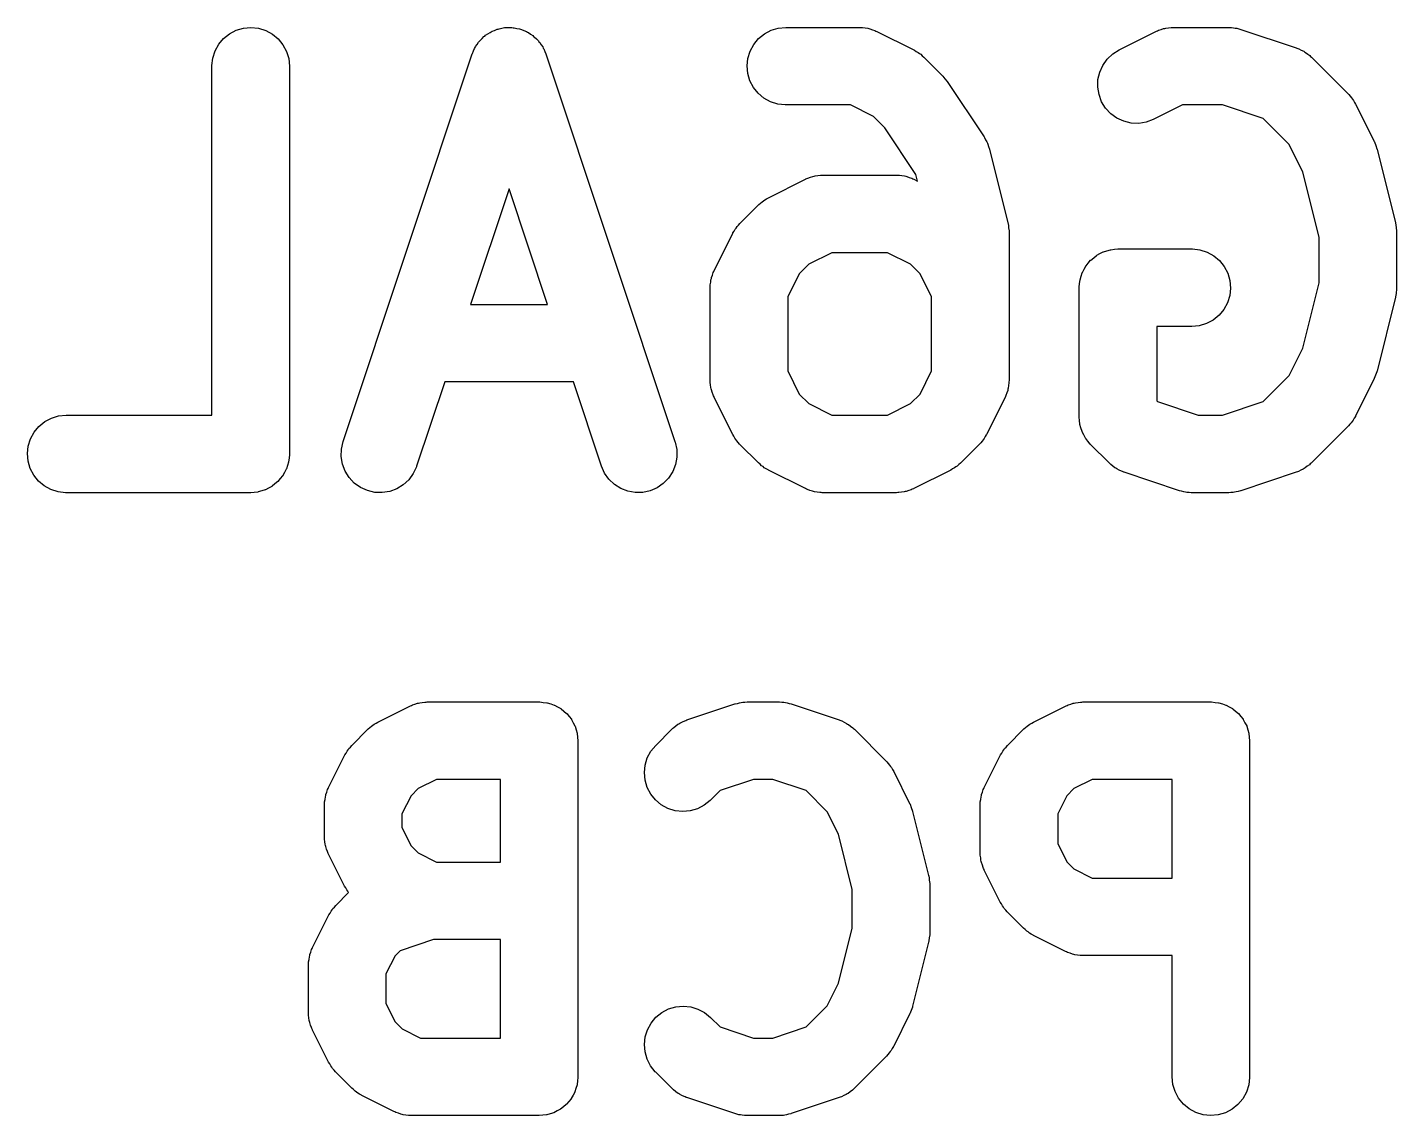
# Model space of a CAD drawing. Extents: x 60.5 to 144.3, y -114.9 to -60.3.
# Drawn here: x 94.49 to 99.79, y -75.94 to -71.73 of the extents above; entities that cross this region are included whole.
import ezdxf

# ---------------------------------------------------------------- set-up
doc = ezdxf.new("R2010")
doc.units = 0
doc.header["$MEASUREMENT"] = 0
doc.layers.add('BLACK', color=7, linetype='CONTINUOUS')

msp = doc.modelspace()

# ---------------------------------------------------------------- linework, layer by layer
at = {"layer": 'BLACK', "linetype": 'CONTINUOUS'}
for p, q in [((95.245, -71.7714), (95.2679, -71.7531)), ((95.2679, -71.7531), (95.2938, -71.7395)), ((95.2938, -71.7395), (95.3219, -71.7312)), ((95.3219, -71.7312), (95.351, -71.7286)), ((95.351, -71.7286), (95.3802, -71.7316)), ((95.3802, -71.7316), (95.4081, -71.7403)), ((95.4081, -71.7403), (95.4339, -71.7542)), ((95.4339, -71.7542), (95.4564, -71.7729)), ((96.2527, -71.7644), (96.2562, -71.7619)), ((96.2562, -71.7619), (96.2594, -71.759)), ((96.2594, -71.759), (96.2682, -71.7536)), ((96.2682, -71.7536), (96.2767, -71.7477)), ((96.2767, -71.7477), (96.2807, -71.746)), ((96.2807, -71.746), (96.2843, -71.7437)), ((96.2843, -71.7437), (96.2941, -71.7401)), ((96.2941, -71.7401), (96.3036, -71.7359)), ((96.3036, -71.7359), (96.3077, -71.735)), ((96.3077, -71.735), (96.3118, -71.7335)), ((96.3118, -71.7335), (96.322, -71.7319)), ((96.322, -71.7319), (96.3321, -71.7296)), ((96.3321, -71.7296), (96.3364, -71.7295)), ((96.3364, -71.7295), (96.3407, -71.7289)), ((96.3407, -71.7289), (96.3511, -71.7292)), ((96.3511, -71.7292), (96.3614, -71.729)), ((96.3614, -71.729), (96.3656, -71.7297)), ((96.3656, -71.7297), (96.3699, -71.7299)), ((96.3699, -71.7299), (96.38, -71.7323)), ((96.38, -71.7323), (96.3902, -71.7341)), ((96.3902, -71.7341), (96.3943, -71.7356)), ((96.3943, -71.7356), (96.3984, -71.7366)), ((96.3984, -71.7366), (96.4079, -71.7409)), ((96.4079, -71.7409), (96.4175, -71.7446)), ((96.4175, -71.7446), (96.4212, -71.7469)), ((96.4212, -71.7469), (96.4251, -71.7487)), ((96.4251, -71.7487), (96.4335, -71.7548)), ((96.4335, -71.7548), (96.4423, -71.7603)), ((96.4423, -71.7603), (96.4454, -71.7633)), ((97.3157, -71.7721), (97.3384, -71.7536)), ((97.3384, -71.7536), (97.3643, -71.7399)), ((97.3643, -71.7399), (97.3923, -71.7314)), ((97.3923, -71.7314), (97.4214, -71.7286)), ((97.4214, -71.7286), (97.7071, -71.7286)), ((97.7071, -71.7286), (97.7092, -71.7286)), ((97.7092, -71.7286), (97.7136, -71.7291)), ((97.7136, -71.7291), (97.718, -71.729)), ((97.718, -71.729), (97.7281, -71.7307)), ((97.7281, -71.7307), (97.7383, -71.7318)), ((97.7383, -71.7318), (97.7425, -71.7332)), ((97.7425, -71.7332), (97.7469, -71.7339)), ((97.7469, -71.7339), (97.7565, -71.7376)), ((97.7565, -71.7376), (97.7662, -71.7407)), ((97.7662, -71.7407), (97.7701, -71.7428)), ((97.7701, -71.7428), (97.7742, -71.7444)), ((97.7742, -71.7444), (97.9171, -71.8158)), ((98.7115, -71.8158), (98.8543, -71.7444)), ((98.8543, -71.7444), (98.8562, -71.7435)), ((98.8562, -71.7435), (98.8604, -71.742)), ((98.8604, -71.742), (98.8643, -71.7399)), ((98.8643, -71.7399), (98.8741, -71.7369)), ((98.8741, -71.7369), (98.8837, -71.7334)), ((98.8837, -71.7334), (98.8881, -71.7327)), ((98.8881, -71.7327), (98.8923, -71.7314)), ((98.8923, -71.7314), (98.9025, -71.7304)), ((98.9025, -71.7304), (98.9126, -71.7288)), ((98.9126, -71.7288), (98.917, -71.729)), ((98.917, -71.729), (98.9214, -71.7286)), ((98.9214, -71.7286), (99.1357, -71.7286)), ((99.1357, -71.7286), (99.1378, -71.7286)), ((99.1378, -71.7286), (99.1462, -71.7295)), ((99.1462, -71.7295), (99.1546, -71.7298)), ((99.1546, -71.7298), (99.1607, -71.7312)), ((99.1607, -71.7312), (99.1669, -71.7318)), ((99.1669, -71.7318), (99.1749, -71.7344)), ((99.1749, -71.7344), (99.1831, -71.7363)), ((99.1831, -71.7363), (99.3974, -71.8077)), ((95.2121, -71.8195), (95.2262, -71.7938)), ((95.2262, -71.7938), (95.245, -71.7714)), ((95.4564, -71.7729), (95.4749, -71.7956)), ((95.4749, -71.7956), (95.4887, -71.8214)), ((96.2127, -71.8198), (96.2165, -71.8101)), ((96.2165, -71.8101), (96.2189, -71.8065)), ((96.2189, -71.8065), (96.2207, -71.8026)), ((96.2207, -71.8026), (96.2268, -71.7942)), ((96.2268, -71.7942), (96.2324, -71.7855)), ((96.2324, -71.7855), (96.2354, -71.7824)), ((96.2354, -71.7824), (96.2379, -71.7789)), ((96.2379, -71.7789), (96.2455, -71.7719)), ((96.2455, -71.7719), (96.2527, -71.7644)), ((96.4454, -71.7633), (96.4489, -71.7658)), ((96.4489, -71.7658), (96.456, -71.7733)), ((96.456, -71.7733), (96.4635, -71.7805)), ((96.4635, -71.7805), (96.466, -71.784)), ((96.466, -71.784), (96.4689, -71.7871)), ((96.4689, -71.7871), (96.4744, -71.7959)), ((96.4744, -71.7959), (96.4804, -71.8044)), ((96.4804, -71.8044), (96.4821, -71.8083)), ((96.4821, -71.8083), (96.4844, -71.812)), ((96.4844, -71.812), (96.4881, -71.8217)), ((97.2831, -71.8204), (97.2971, -71.7947)), ((97.2971, -71.7947), (97.3157, -71.7721)), ((99.3974, -71.8077), (99.3994, -71.8084)), ((99.3994, -71.8084), (99.4034, -71.8102)), ((99.4034, -71.8102), (99.4076, -71.8115)), ((99.4076, -71.8115), (99.4167, -71.8164)), ((95.2, -71.8765), (95.2033, -71.8474)), ((95.2033, -71.8474), (95.2121, -71.8195)), ((95.4887, -71.8214), (95.4971, -71.8494)), ((95.4971, -71.8494), (95.5, -71.8786)), ((95.7077, -73.3311), (96.2077, -71.8311)), ((96.2077, -71.8311), (96.2084, -71.8292)), ((96.2084, -71.8292), (96.2127, -71.8198)), ((96.4881, -71.8217), (96.4923, -71.8311)), ((96.4923, -71.8311), (96.9923, -73.3311)), ((97.2714, -71.8775), (97.2745, -71.8484)), ((97.2745, -71.8484), (97.2831, -71.8204)), ((97.9171, -71.8158), (97.9189, -71.8168)), ((97.9189, -71.8168), (97.926, -71.8214)), ((97.926, -71.8214), (97.9334, -71.8254)), ((97.9334, -71.8254), (97.9383, -71.8293)), ((97.9383, -71.8293), (97.9435, -71.8327)), ((97.9435, -71.8327), (97.9496, -71.8386)), ((97.9496, -71.8386), (97.9561, -71.8439)), ((97.9561, -71.8439), (98.0275, -71.9154)), ((98.6485, -71.8754), (98.6654, -71.8515)), ((98.6654, -71.8515), (98.6867, -71.8314)), ((98.6867, -71.8314), (98.7115, -71.8158)), ((99.4167, -71.8164), (99.426, -71.8207)), ((99.426, -71.8207), (99.4296, -71.8233)), ((99.4296, -71.8233), (99.4334, -71.8254)), ((99.4334, -71.8254), (99.4414, -71.8319)), ((99.4414, -71.8319), (99.4497, -71.8379)), ((99.4497, -71.8379), (99.4527, -71.8411)), ((99.4527, -71.8411), (99.4561, -71.8439)), ((99.4561, -71.8439), (99.5989, -71.9868)), ((95.2, -71.8786), (95.2, -71.8765)), ((95.2, -73.2286), (95.2, -71.8786)), ((95.5, -71.8786), (95.5, -73.3786)), ((97.2741, -71.9067), (97.2714, -71.8775)), ((97.2823, -71.9348), (97.2741, -71.9067)), ((98.0275, -71.9154), (98.0277, -71.9156)), ((98.0277, -71.9156), (98.0277, -71.9156)), ((98.0277, -71.9156), (98.0277, -71.9156)), ((98.0277, -71.9156), (98.029, -71.9169)), ((98.029, -71.9169), (98.0375, -71.9276)), ((98.6298, -71.9306), (98.6364, -71.9021)), ((98.6364, -71.9021), (98.6485, -71.8754)), ((97.2959, -71.9607), (97.2823, -71.9348)), ((97.3143, -71.9835), (97.2959, -71.9607)), ((98.0375, -71.9276), (98.0462, -71.9382)), ((98.0462, -71.9382), (98.1891, -72.1525)), ((98.6289, -71.9599), (98.6298, -71.9306)), ((98.6337, -71.9887), (98.6289, -71.9599)), ((97.3367, -72.0023), (97.3143, -71.9835)), ((97.3623, -72.0164), (97.3367, -72.0023)), ((97.3902, -72.0253), (97.3623, -72.0164)), ((97.4193, -72.0286), (97.3902, -72.0253)), ((98.6439, -72.0161), (98.6337, -71.9887)), ((98.6594, -72.041), (98.6439, -72.0161)), ((99.5989, -71.9868), (99.6004, -71.9883)), ((99.6004, -71.9883), (99.6057, -71.9949)), ((99.6057, -71.9949), (99.6114, -72.001)), ((99.6114, -72.001), (99.6148, -72.0063)), ((99.6148, -72.0063), (99.6187, -72.0112)), ((99.6187, -72.0112), (99.6225, -72.0186)), ((99.6225, -72.0186), (99.627, -72.0258)), ((99.627, -72.0258), (99.6984, -72.1686)), ((97.4214, -72.0286), (97.4193, -72.0286)), ((97.6717, -72.0286), (97.4214, -72.0286)), ((97.7611, -72.0733), (97.6717, -72.0286)), ((97.8049, -72.117), (97.7611, -72.0733)), ((98.6793, -72.0625), (98.6594, -72.041)), ((98.703, -72.0796), (98.6793, -72.0625)), ((98.7296, -72.0918), (98.703, -72.0796)), ((98.9568, -72.0286), (98.8457, -72.0842)), ((99.1114, -72.0286), (98.9568, -72.0286)), ((99.269, -72.0811), (99.1114, -72.0286)), ((97.9251, -72.2973), (97.8049, -72.117)), ((98.7581, -72.0986), (98.7296, -72.0918)), ((98.7874, -72.0997), (98.7581, -72.0986)), ((98.8163, -72.0952), (98.7874, -72.0997)), ((98.8438, -72.0851), (98.8163, -72.0952)), ((98.8457, -72.0842), (98.8438, -72.0851)), ((99.3696, -72.1817), (99.269, -72.0811)), ((98.1891, -72.1525), (98.1902, -72.1543)), ((98.1902, -72.1543), (98.1948, -72.1632)), ((98.1948, -72.1632), (98.2, -72.1718)), ((98.2, -72.1718), (98.2015, -72.1761)), ((98.2015, -72.1761), (98.2037, -72.1803)), ((98.2037, -72.1803), (98.2064, -72.1899)), ((99.4228, -72.2881), (99.3696, -72.1817)), ((99.6984, -72.1686), (99.6994, -72.1705)), ((99.6994, -72.1705), (99.6996, -72.1712)), ((99.6996, -72.1712), (99.7, -72.1718)), ((99.7, -72.1718), (99.7047, -72.1849)), ((99.7047, -72.1849), (99.7095, -72.198)), ((98.2064, -72.1899), (98.2098, -72.1993)), ((98.2098, -72.1993), (98.2812, -72.485)), ((99.7095, -72.198), (99.7096, -72.1987)), ((99.7096, -72.1987), (99.7098, -72.1993)), ((99.7098, -72.1993), (99.7812, -72.485)), ((99.4857, -72.5399), (99.4228, -72.2881)), ((97.3543, -72.3873), (97.4972, -72.3158)), ((97.4972, -72.3158), (97.4991, -72.3149)), ((97.4991, -72.3149), (97.5032, -72.3134)), ((97.5032, -72.3134), (97.5071, -72.3113)), ((97.5071, -72.3113), (97.5169, -72.3084)), ((97.5169, -72.3084), (97.5266, -72.3048)), ((97.5266, -72.3048), (97.5309, -72.3041)), ((97.5309, -72.3041), (97.5352, -72.3029)), ((97.5352, -72.3029), (97.5454, -72.3019)), ((97.5454, -72.3019), (97.5555, -72.3003)), ((97.5555, -72.3003), (97.5599, -72.3004)), ((97.5599, -72.3004), (97.5643, -72.3)), ((97.5643, -72.3), (97.85, -72.3)), ((97.85, -72.3), (97.8521, -72.3)), ((97.8521, -72.3), (97.8565, -72.3005)), ((97.8565, -72.3005), (97.8609, -72.3004)), ((97.8609, -72.3004), (97.871, -72.3021)), ((97.871, -72.3021), (97.8812, -72.3033)), ((97.8812, -72.3033), (97.8854, -72.3046)), ((97.8854, -72.3046), (97.8897, -72.3054)), ((97.8897, -72.3054), (97.8993, -72.309)), ((97.8993, -72.309), (97.9091, -72.3121)), ((97.9091, -72.3121), (97.913, -72.3143)), ((97.913, -72.3143), (97.9171, -72.3158)), ((97.9171, -72.3158), (97.9315, -72.323)), ((97.9315, -72.323), (97.9251, -72.2973)), ((96.35, -72.3529), (96.201, -72.8)), ((96.499, -72.8), (96.35, -72.3529)), ((97.3348, -72.3995), (97.3397, -72.3956)), ((97.3397, -72.3956), (97.3472, -72.3917)), ((97.3472, -72.3917), (97.3543, -72.3873)), ((97.2439, -72.4868), (97.3154, -72.4154)), ((97.3154, -72.4154), (97.3169, -72.4139)), ((97.3169, -72.4139), (97.3234, -72.4086)), ((97.3234, -72.4086), (97.3296, -72.4028)), ((97.3296, -72.4028), (97.3348, -72.3995)), ((97.2293, -72.5046), (97.2327, -72.4993)), ((97.2327, -72.4993), (97.2386, -72.4933)), ((97.2386, -72.4933), (97.2439, -72.4868)), ((98.2812, -72.485), (98.2817, -72.4871)), ((98.2817, -72.4871), (98.2821, -72.4897)), ((98.2821, -72.4897), (98.2829, -72.4923)), ((98.2829, -72.4923), (98.284, -72.5042)), ((99.7812, -72.485), (99.7817, -72.4871)), ((99.7817, -72.4871), (99.7821, -72.4897)), ((99.7821, -72.4897), (99.7829, -72.4923)), ((99.7829, -72.4923), (99.784, -72.5042)), ((97.1444, -72.6686), (97.2158, -72.5258)), ((97.2158, -72.5258), (97.2168, -72.5239)), ((97.2168, -72.5239), (97.2214, -72.5168)), ((97.2214, -72.5168), (97.2254, -72.5094)), ((97.2254, -72.5094), (97.2293, -72.5046)), ((98.284, -72.5042), (98.2856, -72.5161)), ((98.2856, -72.5161), (98.2855, -72.5188)), ((98.2855, -72.5188), (98.2857, -72.5214)), ((98.2857, -72.5214), (98.2857, -73.0929)), ((99.4857, -72.7172), (99.4857, -72.5399)), ((99.784, -72.5042), (99.7856, -72.5161)), ((99.7856, -72.5161), (99.7855, -72.5188)), ((99.7855, -72.5188), (99.7857, -72.5214)), ((99.7857, -72.5214), (99.7857, -72.7357)), ((97.5997, -72.6), (97.5103, -72.6447)), ((97.8146, -72.6), (97.5997, -72.6)), ((97.904, -72.6447), (97.8146, -72.6)), ((98.625, -72.6102), (98.6375, -72.6037)), ((98.6375, -72.6037), (98.65, -72.597)), ((98.65, -72.597), (98.6505, -72.5969)), ((98.6505, -72.5969), (98.651, -72.5966)), ((98.651, -72.5966), (98.6645, -72.5926)), ((98.6645, -72.5926), (98.678, -72.5886)), ((98.678, -72.5886), (98.6785, -72.5885)), ((98.6785, -72.5885), (98.679, -72.5884)), ((98.679, -72.5884), (98.6931, -72.5871)), ((98.6931, -72.5871), (98.7071, -72.5857)), ((98.7071, -72.5857), (98.9929, -72.5857)), ((98.9929, -72.5857), (98.995, -72.5857)), ((98.995, -72.5857), (99.024, -72.589)), ((99.024, -72.589), (99.0519, -72.5978)), ((99.0519, -72.5978), (99.0776, -72.6119)), ((97.5103, -72.6447), (97.4733, -72.6817)), ((97.941, -72.6817), (97.904, -72.6447)), ((98.5761, -72.6643), (98.5828, -72.6518)), ((98.5828, -72.6518), (98.5831, -72.6514)), ((98.5831, -72.6514), (98.5834, -72.651)), ((98.5834, -72.651), (98.5924, -72.6402)), ((98.5924, -72.6402), (98.6014, -72.6293)), ((98.6014, -72.6293), (98.6019, -72.6289)), ((98.6019, -72.6289), (98.6022, -72.6285)), ((98.6022, -72.6285), (98.6132, -72.6197)), ((98.6132, -72.6197), (98.6241, -72.6108)), ((98.6241, -72.6108), (98.6246, -72.6105)), ((98.6246, -72.6105), (98.625, -72.6102)), ((99.0776, -72.6119), (99.1, -72.6308)), ((99.1, -72.6308), (99.1184, -72.6536)), ((99.1184, -72.6536), (99.1319, -72.6795)), ((97.129, -72.7248), (97.1307, -72.7147)), ((97.1307, -72.7147), (97.1318, -72.7045)), ((97.1318, -72.7045), (97.1332, -72.7003)), ((97.1332, -72.7003), (97.1339, -72.696)), ((97.1339, -72.696), (97.1376, -72.6864)), ((97.1376, -72.6864), (97.1407, -72.6766)), ((97.1407, -72.6766), (97.1428, -72.6728)), ((97.1428, -72.6728), (97.1444, -72.6686)), ((97.4733, -72.6817), (97.4286, -72.7711)), ((97.9857, -72.7711), (97.941, -72.6817)), ((98.5587, -72.7196), (98.5602, -72.7056)), ((98.5602, -72.7056), (98.5604, -72.705)), ((98.5604, -72.7045), (98.5647, -72.691)), ((98.5604, -72.705), (98.5604, -72.7045)), ((98.5647, -72.691), (98.5689, -72.6776)), ((98.5689, -72.6776), (98.5691, -72.6771)), ((98.5691, -72.6771), (98.5693, -72.6766)), ((98.5693, -72.6766), (98.5761, -72.6643)), ((99.1319, -72.6795), (99.1402, -72.7076)), ((99.1402, -72.7076), (99.1429, -72.7368)), ((97.1286, -72.7336), (97.1291, -72.7292)), ((97.1286, -72.7357), (97.1286, -72.7336)), ((97.1286, -73.0929), (97.1286, -72.7357)), ((97.1291, -72.7292), (97.129, -72.7248)), ((98.5571, -72.7346), (98.5572, -72.7336)), ((98.5571, -72.7347), (98.5571, -72.7346)), ((98.5571, -72.7357), (98.5571, -72.7347)), ((98.5571, -72.7347), (98.5571, -72.7347)), ((98.5571, -73.2357), (98.5571, -72.7357)), ((98.5572, -72.7336), (98.5587, -72.7196)), ((99.1398, -72.7659), (99.1311, -72.7938)), ((99.1429, -72.7368), (99.1398, -72.7659)), ((99.4228, -72.9691), (99.4857, -72.7172)), ((99.7824, -72.7669), (99.7816, -72.7694)), ((99.7838, -72.755), (99.7824, -72.7669)), ((99.7855, -72.7431), (99.7838, -72.755)), ((99.7857, -72.7378), (99.7854, -72.7405)), ((99.7854, -72.7405), (99.7855, -72.7431)), ((99.7857, -72.7357), (99.7857, -72.7378)), ((96.201, -72.8), (96.499, -72.8)), ((97.4286, -72.7711), (97.4286, -73.0574)), ((97.9857, -73.0574), (97.9857, -72.7711)), ((99.1172, -72.8196), (99.0986, -72.8422)), ((99.1311, -72.7938), (99.1172, -72.8196)), ((99.7812, -72.7721), (99.7098, -73.0578)), ((99.7816, -72.7694), (99.7812, -72.7721)), ((99.05, -72.8744), (99.022, -72.8829)), ((99.0759, -72.8607), (99.05, -72.8744)), ((99.0986, -72.8422), (99.0759, -72.8607)), ((98.9929, -72.8857), (98.8571, -72.8857)), ((98.8571, -72.8857), (98.8571, -73.1736)), ((99.022, -72.8829), (98.9929, -72.8857)), ((99.3696, -73.0754), (99.4228, -72.9691)), ((97.4286, -73.0574), (97.4733, -73.1469)), ((97.941, -73.1469), (97.9857, -73.0574)), ((99.269, -73.176), (99.3696, -73.0754)), ((99.7039, -73.0742), (99.6991, -73.0873)), ((99.7089, -73.0612), (99.7039, -73.0742)), ((99.709, -73.0605), (99.7089, -73.0612)), ((99.7093, -73.0598), (99.709, -73.0605)), ((99.7098, -73.0578), (99.7093, -73.0598)), ((96.101, -73.1), (95.9923, -73.426)), ((96.599, -73.1), (96.101, -73.1)), ((96.7077, -73.426), (96.599, -73.1)), ((97.129, -73.0973), (97.1286, -73.0929)), ((97.1288, -73.1017), (97.129, -73.0973)), ((97.1304, -73.1118), (97.1288, -73.1017)), ((97.1314, -73.122), (97.1304, -73.1118)), ((97.1327, -73.1262), (97.1314, -73.122)), ((97.1334, -73.1306), (97.1327, -73.1262)), ((97.1369, -73.1402), (97.1334, -73.1306)), ((98.2804, -73.1326), (98.2767, -73.1422)), ((98.2811, -73.1283), (98.2804, -73.1326)), ((98.2824, -73.124), (98.2811, -73.1283)), ((98.2836, -73.1139), (98.2824, -73.124)), ((98.2853, -73.1038), (98.2836, -73.1139)), ((98.2857, -73.095), (98.2852, -73.0993)), ((98.2852, -73.0993), (98.2853, -73.1038)), ((98.2857, -73.0929), (98.2857, -73.095)), ((99.6984, -73.0885), (99.627, -73.2314)), ((99.6987, -73.0879), (99.6984, -73.0885)), ((99.6991, -73.0873), (99.6987, -73.0879)), ((97.1399, -73.15), (97.1369, -73.1402)), ((97.142, -73.1539), (97.1399, -73.15)), ((97.1435, -73.1581), (97.142, -73.1539)), ((97.1444, -73.1599), (97.1435, -73.1581)), ((97.2158, -73.3028), (97.1444, -73.1599)), ((97.4733, -73.1469), (97.5103, -73.1839)), ((97.5103, -73.1839), (97.5997, -73.2286)), ((97.8146, -73.2286), (97.904, -73.1839)), ((97.904, -73.1839), (97.941, -73.1469)), ((98.2699, -73.1599), (98.1984, -73.3028)), ((98.2715, -73.1558), (98.2699, -73.1599)), ((98.2736, -73.1519), (98.2715, -73.1558)), ((98.2767, -73.1422), (98.2736, -73.1519)), ((98.8571, -73.1736), (98.8596, -73.176)), ((98.8596, -73.176), (99.0172, -73.2286)), ((99.1114, -73.2286), (99.269, -73.176)), ((94.5527, -73.2536), (94.5786, -73.2399)), ((94.5786, -73.2399), (94.6066, -73.2314)), ((94.6066, -73.2314), (94.6357, -73.2286)), ((94.6357, -73.2286), (95.2, -73.2286)), ((97.5997, -73.2286), (97.8146, -73.2286)), ((98.5585, -73.2495), (98.5571, -73.2357)), ((99.0172, -73.2286), (99.1114, -73.2286)), ((99.6215, -73.2403), (99.6175, -73.2477)), ((99.6261, -73.2332), (99.6215, -73.2403)), ((99.627, -73.2314), (99.6261, -73.2332)), ((94.4974, -73.3204), (94.5114, -73.2947)), ((94.5114, -73.2947), (94.53, -73.2721)), ((94.53, -73.2721), (94.5527, -73.2536)), ((98.5597, -73.2633), (98.5585, -73.2495)), ((98.5599, -73.2641), (98.5597, -73.2633)), ((98.56, -73.2648), (98.5599, -73.2641)), ((98.564, -73.2781), (98.56, -73.2648)), ((98.5679, -73.2914), (98.564, -73.2781)), ((98.5682, -73.2921), (98.5679, -73.2914)), ((98.5685, -73.2929), (98.5682, -73.2921)), ((98.575, -73.3052), (98.5685, -73.2929)), ((99.5989, -73.2704), (99.4561, -73.4132)), ((99.6043, -73.2638), (99.5989, -73.2704)), ((99.6101, -73.2578), (99.6043, -73.2638)), ((99.6135, -73.2526), (99.6101, -73.2578)), ((99.6175, -73.2477), (99.6135, -73.2526)), ((94.4857, -73.3775), (94.4888, -73.3484)), ((94.4888, -73.3484), (94.4974, -73.3204)), ((95.7012, -73.3597), (95.7077, -73.3311)), ((96.9923, -73.3311), (96.9929, -73.3331)), ((96.9929, -73.3331), (96.9991, -73.3618)), ((97.2203, -73.3099), (97.2158, -73.3028)), ((97.2242, -73.3174), (97.2203, -73.3099)), ((97.2281, -73.3223), (97.2242, -73.3174)), ((97.2314, -73.3276), (97.2281, -73.3223)), ((97.2372, -73.3337), (97.2314, -73.3276)), ((97.2425, -73.3403), (97.2372, -73.3337)), ((97.2439, -73.3418), (97.2425, -73.3403)), ((97.3154, -73.4132), (97.2439, -73.3418)), ((98.1704, -73.3418), (98.0989, -73.4132)), ((98.1757, -73.3353), (98.1704, -73.3418)), ((98.1816, -73.3292), (98.1757, -73.3353)), ((98.185, -73.324), (98.1816, -73.3292)), ((98.1889, -73.3192), (98.185, -73.324)), ((98.1929, -73.3117), (98.1889, -73.3192)), ((98.1975, -73.3047), (98.1929, -73.3117)), ((98.1984, -73.3028), (98.1975, -73.3047)), ((98.5813, -73.3174), (98.575, -73.3052)), ((98.5818, -73.318), (98.5813, -73.3174)), ((98.5822, -73.3187), (98.5818, -73.318)), ((98.591, -73.3295), (98.5822, -73.3187)), ((98.5996, -73.3403), (98.591, -73.3295)), ((98.6007, -73.3414), (98.5996, -73.3403)), ((98.6011, -73.3418), (98.6007, -73.3414)), ((98.6007, -73.3414), (98.6007, -73.3414)), ((98.6007, -73.3414), (98.6007, -73.3414)), ((98.6725, -73.4132), (98.6011, -73.3418)), ((94.4884, -73.4067), (94.4857, -73.3775)), ((95.4984, -73.3947), (95.4969, -73.4087)), ((95.5, -73.3807), (95.4984, -73.3947)), ((95.5, -73.3786), (95.5, -73.3796)), ((95.5, -73.3796), (95.5, -73.3796)), ((95.5, -73.3796), (95.5, -73.3797)), ((95.5, -73.3797), (95.5, -73.3807)), ((95.7004, -73.3889), (95.7012, -73.3597)), ((95.7052, -73.4178), (95.7004, -73.3889)), ((96.9995, -73.391), (96.9942, -73.4198)), ((96.9991, -73.3618), (96.9995, -73.391)), ((94.4966, -73.4348), (94.4884, -73.4067)), ((94.5102, -73.4607), (94.4966, -73.4348)), ((95.4811, -73.45), (95.4744, -73.4624)), ((95.4879, -73.4377), (95.4811, -73.45)), ((95.488, -73.4372), (95.4879, -73.4377)), ((95.4883, -73.4367), (95.488, -73.4372)), ((95.4924, -73.4232), (95.4883, -73.4367)), ((95.4967, -73.4098), (95.4924, -73.4232)), ((95.4968, -73.4092), (95.4967, -73.4098)), ((95.4969, -73.4087), (95.4968, -73.4092)), ((95.7156, -73.4452), (95.7052, -73.4178)), ((95.7311, -73.47), (95.7156, -73.4452)), ((95.9793, -73.4546), (95.9621, -73.4782)), ((95.9916, -73.428), (95.9793, -73.4546)), ((95.9923, -73.426), (95.9916, -73.428)), ((96.7196, -73.4527), (96.7077, -73.426)), ((96.7365, -73.4767), (96.7196, -73.4527)), ((96.9835, -73.4471), (96.9676, -73.4717)), ((96.9942, -73.4198), (96.9835, -73.4471)), ((97.3219, -73.4186), (97.3154, -73.4132)), ((97.3279, -73.4244), (97.3219, -73.4186)), ((97.3332, -73.4278), (97.3279, -73.4244)), ((97.338, -73.4318), (97.3332, -73.4278)), ((97.3454, -73.4358), (97.338, -73.4318)), ((97.3525, -73.4404), (97.3454, -73.4358)), ((97.3543, -73.4413), (97.3525, -73.4404)), ((97.4972, -73.5127), (97.3543, -73.4413)), ((98.0599, -73.4413), (97.9171, -73.5127)), ((98.0671, -73.4368), (98.0599, -73.4413)), ((98.0746, -73.4329), (98.0671, -73.4368)), ((98.0794, -73.429), (98.0746, -73.4329)), ((98.0847, -73.4257), (98.0794, -73.429)), ((98.0908, -73.4199), (98.0847, -73.4257)), ((98.0974, -73.4147), (98.0908, -73.4199)), ((98.0989, -73.4132), (98.0974, -73.4147)), ((98.6759, -73.416), (98.6725, -73.4132)), ((98.6789, -73.4193), (98.6759, -73.416)), ((98.6872, -73.4253), (98.6789, -73.4193)), ((98.6951, -73.4318), (98.6872, -73.4253)), ((98.699, -73.4339), (98.6951, -73.4318)), ((98.7026, -73.4365), (98.699, -73.4339)), ((98.7119, -73.4408), (98.7026, -73.4365)), ((98.7209, -73.4456), (98.7119, -73.4408)), ((98.7252, -73.4469), (98.7209, -73.4456)), ((98.7292, -73.4488), (98.7252, -73.4469)), ((98.7311, -73.4494), (98.7292, -73.4488)), ((98.9454, -73.5209), (98.7311, -73.4494)), ((99.3974, -73.4494), (99.1831, -73.5209)), ((99.4015, -73.4476), (99.3974, -73.4494)), ((99.4057, -73.4464), (99.4015, -73.4476)), ((99.4148, -73.4417), (99.4057, -73.4464)), ((99.4242, -73.4375), (99.4148, -73.4417)), ((99.4278, -73.435), (99.4242, -73.4375)), ((99.4317, -73.4329), (99.4278, -73.435)), ((99.4397, -73.4265), (99.4317, -73.4329)), ((99.4481, -73.4206), (99.4397, -73.4265)), ((99.4511, -73.4174), (99.4481, -73.4206)), ((99.4546, -73.4147), (99.4511, -73.4174)), ((99.4561, -73.4132), (99.4546, -73.4147)), ((94.5285, -73.4835), (94.5102, -73.4607)), ((94.551, -73.5023), (94.5285, -73.4835)), ((94.5766, -73.5164), (94.551, -73.5023)), ((95.4196, -73.5106), (95.4072, -73.5173)), ((95.4321, -73.5041), (95.4196, -73.5106)), ((95.4325, -73.5038), (95.4321, -73.5041)), ((95.433, -73.5035), (95.4325, -73.5038)), ((95.4439, -73.4946), (95.433, -73.5035)), ((95.4549, -73.4857), (95.4439, -73.4946)), ((95.4553, -73.4853), (95.4549, -73.4857)), ((95.4557, -73.485), (95.4553, -73.4853)), ((95.4647, -73.4741), (95.4557, -73.485)), ((95.4738, -73.4633), (95.4647, -73.4741)), ((95.474, -73.4629), (95.4738, -73.4633)), ((95.4744, -73.4624), (95.474, -73.4629)), ((95.7511, -73.4914), (95.7311, -73.47)), ((95.7749, -73.5084), (95.7511, -73.4914)), ((95.8016, -73.5205), (95.7749, -73.5084)), ((95.9406, -73.4981), (95.9157, -73.5134)), ((95.9621, -73.4782), (95.9406, -73.4981)), ((96.7577, -73.4968), (96.7365, -73.4767)), ((96.7824, -73.5125), (96.7577, -73.4968)), ((96.9233, -73.5095), (96.8964, -73.5212)), ((96.9473, -73.4927), (96.9233, -73.5095)), ((96.9676, -73.4717), (96.9473, -73.4927)), ((94.6045, -73.5253), (94.5766, -73.5164)), ((94.6336, -73.5286), (94.6045, -73.5253)), ((94.6357, -73.5286), (94.6336, -73.5286)), ((95.35, -73.5286), (94.6357, -73.5286)), ((95.3641, -73.5272), (95.35, -73.5286)), ((95.3781, -73.5259), (95.3641, -73.5272)), ((95.3786, -73.5258), (95.3781, -73.5259)), ((95.3791, -73.5257), (95.3786, -73.5258)), ((95.3926, -73.5216), (95.3791, -73.5257)), ((95.4062, -73.5176), (95.3926, -73.5216)), ((95.4067, -73.5174), (95.4062, -73.5176)), ((95.4072, -73.5173), (95.4067, -73.5174)), ((95.8301, -73.5272), (95.8016, -73.5205)), ((95.8593, -73.5283), (95.8301, -73.5272)), ((95.8882, -73.5236), (95.8593, -73.5283)), ((95.9157, -73.5134), (95.8882, -73.5236)), ((96.8097, -73.5231), (96.7824, -73.5125)), ((96.8386, -73.5281), (96.8097, -73.5231)), ((96.8679, -73.5275), (96.8386, -73.5281)), ((96.8964, -73.5212), (96.8679, -73.5275)), ((97.5013, -73.5143), (97.4972, -73.5127)), ((97.5052, -73.5164), (97.5013, -73.5143)), ((97.515, -73.5195), (97.5052, -73.5164)), ((97.5245, -73.5232), (97.515, -73.5195)), ((97.5289, -73.524), (97.5245, -73.5232)), ((97.5331, -73.5253), (97.5289, -73.524)), ((97.5433, -73.5264), (97.5331, -73.5253)), ((97.5534, -73.5282), (97.5433, -73.5264)), ((97.5578, -73.5281), (97.5534, -73.5282)), ((97.5622, -73.5286), (97.5578, -73.5281)), ((97.5643, -73.5286), (97.5622, -73.5286)), ((97.85, -73.5286), (97.5643, -73.5286)), ((97.8544, -73.5281), (97.85, -73.5286)), ((97.8588, -73.5283), (97.8544, -73.5281)), ((97.8689, -73.5267), (97.8588, -73.5283)), ((97.8791, -73.5257), (97.8689, -73.5267)), ((97.8834, -73.5244), (97.8791, -73.5257)), ((97.8877, -73.5237), (97.8834, -73.5244)), ((97.8973, -73.5202), (97.8877, -73.5237)), ((97.9072, -73.5173), (97.8973, -73.5202)), ((97.9111, -73.5152), (97.9072, -73.5173)), ((97.9152, -73.5137), (97.9111, -73.5152)), ((97.9171, -73.5127), (97.9152, -73.5137)), ((98.9536, -73.5227), (98.9454, -73.5209)), ((98.9617, -73.5253), (98.9536, -73.5227)), ((98.9679, -73.526), (98.9617, -73.5253)), ((98.974, -73.5274), (98.9679, -73.526)), ((98.9824, -73.5276), (98.974, -73.5274)), ((98.9908, -73.5286), (98.9824, -73.5276)), ((98.9929, -73.5286), (98.9908, -73.5286)), ((99.1357, -73.5286), (98.9929, -73.5286)), ((99.1441, -73.5277), (99.1357, -73.5286)), ((99.1525, -73.5276), (99.1441, -73.5277)), ((99.1586, -73.5263), (99.1525, -73.5276)), ((99.1648, -73.5257), (99.1586, -73.5263)), ((99.1729, -73.5233), (99.1648, -73.5257)), ((99.1812, -73.5215), (99.1729, -73.5233)), ((99.1831, -73.5209), (99.1812, -73.5215)), ((95.8424, -74.4158), (95.9663, -74.3539)), ((95.9663, -74.3539), (95.9681, -74.353)), ((95.9681, -74.353), (95.9723, -74.3515)), ((95.9723, -74.3515), (95.9762, -74.3494)), ((95.9762, -74.3494), (95.986, -74.3464)), ((95.986, -74.3464), (95.9956, -74.3429)), ((95.9956, -74.3429), (96, -74.3422)), ((96, -74.3422), (96.0042, -74.341)), ((96.0042, -74.341), (96.0144, -74.34)), ((96.0144, -74.34), (96.0245, -74.3384)), ((96.0245, -74.3384), (96.0289, -74.3385)), ((96.0289, -74.3385), (96.0333, -74.3381)), ((96.0333, -74.3381), (96.4667, -74.3381)), ((96.4667, -74.3381), (96.4677, -74.3381)), ((96.4677, -74.3381), (96.4677, -74.3381)), ((96.4677, -74.3381), (96.4677, -74.3381)), ((96.4677, -74.3381), (96.4688, -74.3381)), ((96.4688, -74.3381), (96.4828, -74.3397)), ((96.4828, -74.3397), (96.4968, -74.3412)), ((96.4968, -74.3412), (96.4973, -74.3413)), ((96.4973, -74.3413), (96.4979, -74.3414)), ((96.4979, -74.3414), (96.5113, -74.3456)), ((96.5113, -74.3456), (96.5248, -74.3498)), ((96.5248, -74.3498), (96.5253, -74.3501)), ((96.5253, -74.3501), (96.5258, -74.3502)), ((96.5258, -74.3502), (96.5381, -74.357)), ((96.5381, -74.357), (96.5505, -74.3637)), ((97.0383, -74.4077), (97.224, -74.3458)), ((97.224, -74.3458), (97.226, -74.3451)), ((97.226, -74.3451), (97.2342, -74.3434)), ((97.2342, -74.3434), (97.2423, -74.341)), ((97.2423, -74.341), (97.2485, -74.3403)), ((97.2485, -74.3403), (97.2546, -74.339)), ((97.2546, -74.339), (97.263, -74.3389)), ((97.263, -74.3389), (97.2714, -74.3381)), ((97.2714, -74.3381), (97.3952, -74.3381)), ((97.3952, -74.3381), (97.3973, -74.3381)), ((97.3973, -74.3381), (97.4057, -74.339)), ((97.4057, -74.339), (97.4141, -74.3393)), ((97.4141, -74.3393), (97.4202, -74.3407)), ((97.4202, -74.3407), (97.4264, -74.3414)), ((97.4264, -74.3414), (97.4345, -74.3439)), ((97.4345, -74.3439), (97.4427, -74.3458)), ((97.4427, -74.3458), (97.6284, -74.4077)), ((98.3805, -74.4158), (98.5043, -74.3539)), ((98.5043, -74.3539), (98.5062, -74.353)), ((98.5062, -74.353), (98.5104, -74.3515)), ((98.5104, -74.3515), (98.5143, -74.3494)), ((98.5143, -74.3494), (98.5241, -74.3464)), ((98.5241, -74.3464), (98.5337, -74.3429)), ((98.5337, -74.3429), (98.5381, -74.3422)), ((98.5381, -74.3422), (98.5423, -74.341)), ((98.5423, -74.341), (98.5525, -74.34)), ((98.5525, -74.34), (98.5626, -74.3384)), ((98.5626, -74.3384), (98.567, -74.3385)), ((98.567, -74.3385), (98.5714, -74.3381)), ((98.5714, -74.3381), (99.0667, -74.3381)), ((99.0667, -74.3381), (99.0677, -74.3381)), ((99.0677, -74.3381), (99.0677, -74.3381)), ((99.0677, -74.3381), (99.0677, -74.3381)), ((99.0677, -74.3381), (99.0688, -74.3381)), ((99.0688, -74.3381), (99.0828, -74.3397)), ((99.0828, -74.3397), (99.0968, -74.3412)), ((99.0968, -74.3412), (99.0973, -74.3413)), ((99.0973, -74.3413), (99.0979, -74.3414)), ((99.0979, -74.3414), (99.1113, -74.3456)), ((99.1113, -74.3456), (99.1248, -74.3498)), ((99.1248, -74.3498), (99.1253, -74.3501)), ((99.1253, -74.3501), (99.1258, -74.3502)), ((99.1258, -74.3502), (99.1381, -74.357)), ((99.1381, -74.357), (99.1505, -74.3637)), ((96.5505, -74.3637), (96.551, -74.3641)), ((96.551, -74.3641), (96.5514, -74.3643)), ((96.5514, -74.3643), (96.5622, -74.3734)), ((96.5622, -74.3734), (96.5731, -74.3824)), ((96.5731, -74.3824), (96.5734, -74.3828)), ((96.5734, -74.3828), (96.5738, -74.3831)), ((96.5738, -74.3831), (96.5827, -74.3942)), ((96.5827, -74.3942), (96.5916, -74.4051)), ((96.5916, -74.4051), (96.5919, -74.4056)), ((96.5919, -74.4056), (96.5922, -74.406)), ((96.5922, -74.406), (96.5987, -74.4185)), ((97.0209, -74.4154), (97.03, -74.4107)), ((97.03, -74.4107), (97.0342, -74.4095)), ((97.0342, -74.4095), (97.0383, -74.4077)), ((97.6284, -74.4077), (97.6304, -74.4084)), ((97.6304, -74.4084), (97.6344, -74.4102)), ((97.6344, -74.4102), (97.6386, -74.4115)), ((97.6386, -74.4115), (97.6476, -74.4164)), ((99.1505, -74.3637), (99.151, -74.3641)), ((99.151, -74.3641), (99.1514, -74.3643)), ((99.1514, -74.3643), (99.1622, -74.3734)), ((99.1622, -74.3734), (99.1731, -74.3824)), ((99.1731, -74.3824), (99.1734, -74.3828)), ((99.1734, -74.3828), (99.1738, -74.3831)), ((99.1738, -74.3831), (99.1827, -74.3942)), ((99.1827, -74.3942), (99.1916, -74.4051)), ((99.1916, -74.4051), (99.1919, -74.4056)), ((99.1919, -74.4056), (99.1922, -74.406)), ((99.1922, -74.406), (99.1987, -74.4185)), ((95.7416, -74.5058), (95.8035, -74.4439)), ((95.8035, -74.4439), (95.8049, -74.4425)), ((95.8049, -74.4425), (95.8115, -74.4372)), ((95.8115, -74.4372), (95.8177, -74.4314)), ((95.8177, -74.4314), (95.8229, -74.4281)), ((95.8229, -74.4281), (95.8278, -74.4242)), ((95.8278, -74.4242), (95.8353, -74.4203)), ((95.8353, -74.4203), (95.8424, -74.4158)), ((96.5987, -74.4185), (96.6053, -74.4309)), ((96.6053, -74.4309), (96.6055, -74.4314)), ((96.6055, -74.4314), (96.6057, -74.4319)), ((96.6057, -74.4319), (96.6097, -74.4455)), ((96.6097, -74.4455), (96.6138, -74.459)), ((96.6138, -74.459), (96.6139, -74.4595)), ((96.6139, -74.4595), (96.614, -74.46)), ((96.614, -74.46), (96.6153, -74.474)), ((96.9177, -74.5058), (96.9796, -74.4439)), ((96.9796, -74.4439), (96.9811, -74.4425)), ((96.9811, -74.4425), (96.9846, -74.4397)), ((96.9846, -74.4397), (96.9876, -74.4365)), ((96.9876, -74.4365), (96.996, -74.4306)), ((96.996, -74.4306), (97.004, -74.4242)), ((97.004, -74.4242), (97.0079, -74.4222)), ((97.0079, -74.4222), (97.0115, -74.4196)), ((97.0115, -74.4196), (97.0209, -74.4154)), ((97.6476, -74.4164), (97.6569, -74.4207)), ((97.6569, -74.4207), (97.6605, -74.4233)), ((97.6605, -74.4233), (97.6644, -74.4254)), ((97.6644, -74.4254), (97.6723, -74.4319)), ((97.6723, -74.4319), (97.6806, -74.4379)), ((97.6806, -74.4379), (97.6836, -74.4411)), ((97.6836, -74.4411), (97.687, -74.4439)), ((97.687, -74.4439), (97.8108, -74.5677)), ((98.2796, -74.5058), (98.3416, -74.4439)), ((98.3416, -74.4439), (98.343, -74.4425)), ((98.343, -74.4425), (98.3496, -74.4372)), ((98.3496, -74.4372), (98.3558, -74.4314)), ((98.3558, -74.4314), (98.361, -74.4281)), ((98.361, -74.4281), (98.3659, -74.4242)), ((98.3659, -74.4242), (98.3734, -74.4203)), ((98.3734, -74.4203), (98.3805, -74.4158)), ((99.1987, -74.4185), (99.2053, -74.4309)), ((99.2053, -74.4309), (99.2055, -74.4314)), ((99.2055, -74.4314), (99.2057, -74.4319)), ((99.2057, -74.4319), (99.2097, -74.4455)), ((99.2097, -74.4455), (99.2138, -74.459)), ((99.2138, -74.459), (99.2139, -74.4595)), ((99.2139, -74.4595), (99.214, -74.46)), ((99.214, -74.46), (99.2153, -74.474)), ((95.7303, -74.5184), (95.7362, -74.5123)), ((95.7362, -74.5123), (95.7416, -74.5058)), ((96.6153, -74.474), (96.6167, -74.4881)), ((96.6167, -74.4881), (96.6167, -75.7881)), ((96.8992, -74.5285), (96.9177, -74.5058)), ((98.2684, -74.5184), (98.2743, -74.5123)), ((98.2743, -74.5123), (98.2796, -74.5058)), ((99.2153, -74.474), (99.2167, -74.4881)), ((99.2167, -74.4881), (99.2167, -75.7881)), ((95.6516, -74.6686), (95.7135, -74.5448)), ((95.7135, -74.5448), (95.7144, -74.543)), ((95.7144, -74.543), (95.719, -74.5359)), ((95.719, -74.5359), (95.723, -74.5285)), ((95.723, -74.5285), (95.7269, -74.5236)), ((95.7269, -74.5236), (95.7303, -74.5184)), ((96.8768, -74.5823), (96.8853, -74.5543)), ((96.8853, -74.5543), (96.8992, -74.5285)), ((97.8108, -74.5677), (97.8123, -74.5692)), ((97.8123, -74.5692), (97.8176, -74.5758)), ((98.1896, -74.6686), (98.2515, -74.5448)), ((98.2515, -74.5448), (98.2525, -74.543)), ((98.2525, -74.543), (98.2571, -74.5359)), ((98.2571, -74.5359), (98.2611, -74.5285)), ((98.2611, -74.5285), (98.265, -74.5236)), ((98.265, -74.5236), (98.2684, -74.5184)), ((96.8738, -74.6114), (96.8768, -74.5823)), ((96.8766, -74.6405), (96.8738, -74.6114)), ((97.8176, -74.5758), (97.8233, -74.5819)), ((97.8233, -74.5819), (97.8267, -74.5872)), ((97.8267, -74.5872), (97.8306, -74.5921)), ((97.8306, -74.5921), (97.8344, -74.5996)), ((97.8344, -74.5996), (97.8389, -74.6067)), ((97.8389, -74.6067), (97.9008, -74.7305)), ((95.6447, -74.6864), (95.6478, -74.6766)), ((95.6478, -74.6766), (95.65, -74.6728)), ((95.65, -74.6728), (95.6516, -74.6686)), ((95.9984, -74.6733), (95.9709, -74.7008)), ((96.0687, -74.6381), (95.9984, -74.6733)), ((96.3167, -74.6381), (96.0687, -74.6381)), ((96.3167, -74.9571), (96.3167, -74.6381)), ((96.8849, -74.6686), (96.8766, -74.6405)), ((96.8986, -74.6945), (96.8849, -74.6686)), ((97.2958, -74.6381), (97.1667, -74.6811)), ((97.3709, -74.6381), (97.2958, -74.6381)), ((97.4999, -74.6811), (97.3709, -74.6381)), ((98.1828, -74.6864), (98.1859, -74.6766)), ((98.1859, -74.6766), (98.1881, -74.6728)), ((98.1881, -74.6728), (98.1896, -74.6686)), ((98.5365, -74.6733), (98.509, -74.7008)), ((98.6068, -74.6381), (98.5365, -74.6733)), ((98.9167, -74.6381), (98.6068, -74.6381)), ((98.9167, -75.019), (98.9167, -74.6381)), ((95.6357, -74.7336), (95.6362, -74.7292)), ((95.6361, -74.7248), (95.6378, -74.7147)), ((95.6362, -74.7292), (95.6361, -74.7248)), ((95.6378, -74.7147), (95.639, -74.7045)), ((95.639, -74.7045), (95.6403, -74.7003)), ((95.6403, -74.7003), (95.6411, -74.696)), ((95.6411, -74.696), (95.6447, -74.6864)), ((95.9709, -74.7008), (95.9357, -74.7711)), ((96.917, -74.7172), (96.8986, -74.6945)), ((96.9395, -74.736), (96.917, -74.7172)), ((97.1284, -74.7194), (97.1055, -74.7377)), ((97.1299, -74.718), (97.1284, -74.7194)), ((97.1667, -74.6811), (97.1299, -74.718)), ((97.5815, -74.7627), (97.4999, -74.6811)), ((98.1738, -74.7336), (98.1743, -74.7292)), ((98.1742, -74.7248), (98.1759, -74.7147)), ((98.1743, -74.7292), (98.1742, -74.7248)), ((98.1759, -74.7147), (98.1771, -74.7045)), ((98.1771, -74.7045), (98.1784, -74.7003)), ((98.1784, -74.7003), (98.1792, -74.696)), ((98.1792, -74.696), (98.1828, -74.6864)), ((98.509, -74.7008), (98.4738, -74.7711)), ((95.6357, -74.7357), (95.6357, -74.7336)), ((95.6357, -74.8595), (95.6357, -74.7357)), ((95.9357, -74.7711), (95.9357, -74.8241)), ((96.9652, -74.75), (96.9395, -74.736)), ((96.9931, -74.7587), (96.9652, -74.75)), ((97.0222, -74.7619), (96.9931, -74.7587)), ((97.0514, -74.7593), (97.0222, -74.7619)), ((97.0795, -74.7512), (97.0514, -74.7593)), ((97.1055, -74.7377), (97.0795, -74.7512)), ((97.6251, -74.85), (97.5815, -74.7627)), ((97.9008, -74.7305), (97.9018, -74.7324)), ((97.9018, -74.7324), (97.902, -74.7331)), ((97.902, -74.7331), (97.9023, -74.7337)), ((97.9023, -74.7337), (97.907, -74.7468)), ((97.907, -74.7468), (97.9118, -74.7599)), ((97.9118, -74.7599), (97.912, -74.7606)), ((97.912, -74.7606), (97.9122, -74.7612)), ((97.9122, -74.7612), (97.9741, -75.0089)), ((98.1738, -74.7357), (98.1738, -74.7336)), ((98.1738, -74.9214), (98.1738, -74.7357)), ((98.4738, -74.7711), (98.4738, -74.886)), ((95.9357, -74.8241), (95.9709, -74.8945)), ((95.6361, -74.8639), (95.6357, -74.8595)), ((95.636, -74.8683), (95.6361, -74.8639)), ((95.6376, -74.8785), (95.636, -74.8683)), ((95.6386, -74.8887), (95.6376, -74.8785)), ((95.6398, -74.8929), (95.6386, -74.8887)), ((97.6786, -75.0637), (97.6251, -74.85)), ((98.4738, -74.886), (98.509, -74.9564)), ((95.6405, -74.8972), (95.6398, -74.8929)), ((95.6441, -74.9069), (95.6405, -74.8972)), ((95.647, -74.9167), (95.6441, -74.9069)), ((95.6491, -74.9206), (95.647, -74.9167)), ((95.6506, -74.9247), (95.6491, -74.9206)), ((95.6516, -74.9266), (95.6506, -74.9247)), ((95.7135, -75.0504), (95.6516, -74.9266)), ((95.9709, -74.8945), (95.9984, -74.922)), ((95.9984, -74.922), (96.0687, -74.9571)), ((98.1742, -74.9258), (98.1738, -74.9214)), ((98.1741, -74.9302), (98.1742, -74.9258)), ((98.1757, -74.9404), (98.1741, -74.9302)), ((98.1767, -74.9506), (98.1757, -74.9404)), ((96.0687, -74.9571), (96.3167, -74.9571)), ((98.1779, -74.9548), (98.1767, -74.9506)), ((98.1786, -74.9591), (98.1779, -74.9548)), ((98.1822, -74.9688), (98.1786, -74.9591)), ((98.1851, -74.9786), (98.1822, -74.9688)), ((98.1872, -74.9825), (98.1851, -74.9786)), ((98.1887, -74.9866), (98.1872, -74.9825)), ((98.1896, -74.9885), (98.1887, -74.9866)), ((98.2515, -75.1123), (98.1896, -74.9885)), ((98.509, -74.9564), (98.5365, -74.9839)), ((98.5365, -74.9839), (98.6068, -75.019)), ((97.9741, -75.0089), (97.9746, -75.0109)), ((97.9746, -75.0109), (97.9749, -75.0135)), ((97.9749, -75.0135), (97.9757, -75.0161)), ((97.9757, -75.0161), (97.9769, -75.028)), ((97.9769, -75.028), (97.9785, -75.0399)), ((97.9785, -75.0399), (97.9783, -75.0426)), ((97.9783, -75.0426), (97.9786, -75.0452)), ((97.9786, -75.0452), (97.9786, -75.231)), ((98.6068, -75.019), (98.9167, -75.019)), ((95.6796, -75.1249), (95.7292, -75.0754)), ((95.7179, -75.0575), (95.7135, -75.0504)), ((95.7218, -75.065), (95.7179, -75.0575)), ((95.7257, -75.0699), (95.7218, -75.065)), ((95.729, -75.0752), (95.7257, -75.0699)), ((95.7292, -75.0754), (95.729, -75.0752)), ((97.6786, -75.2125), (97.6786, -75.0637)), ((95.6571, -75.1549), (95.6611, -75.1475)), ((95.6611, -75.1475), (95.665, -75.1427)), ((95.665, -75.1427), (95.6684, -75.1374)), ((95.6684, -75.1374), (95.6743, -75.1314)), ((95.6743, -75.1314), (95.6796, -75.1249)), ((98.256, -75.1195), (98.2515, -75.1123)), ((98.2599, -75.1269), (98.256, -75.1195)), ((98.2638, -75.1318), (98.2599, -75.1269)), ((98.2671, -75.1371), (98.2638, -75.1318)), ((98.2729, -75.1432), (98.2671, -75.1371)), ((98.2782, -75.1498), (98.2729, -75.1432)), ((98.2796, -75.1513), (98.2782, -75.1498)), ((98.3416, -75.2132), (98.2796, -75.1513)), ((95.5896, -75.2877), (95.6516, -75.1639)), ((95.6516, -75.1639), (95.6525, -75.162)), ((95.6525, -75.162), (95.6571, -75.1549)), ((96.0577, -75.2571), (95.9286, -75.3002)), ((96.3167, -75.2571), (96.0577, -75.2571)), ((96.3167, -75.6381), (96.3167, -75.2571)), ((97.6251, -75.4262), (97.6786, -75.2125)), ((97.9766, -75.2502), (97.9753, -75.2621)), ((97.9784, -75.2384), (97.9766, -75.2502)), ((97.9786, -75.233), (97.9783, -75.2357)), ((97.9783, -75.2357), (97.9784, -75.2384)), ((97.9786, -75.231), (97.9786, -75.233)), ((98.3481, -75.2186), (98.3416, -75.2132)), ((98.3541, -75.2244), (98.3481, -75.2186)), ((98.3594, -75.2278), (98.3541, -75.2244)), ((98.3642, -75.2318), (98.3594, -75.2278)), ((98.3716, -75.2358), (98.3642, -75.2318)), ((98.3787, -75.2404), (98.3716, -75.2358)), ((98.3805, -75.2413), (98.3787, -75.2404)), ((98.5043, -75.3032), (98.3805, -75.2413)), ((95.5792, -75.315), (95.5828, -75.3054)), ((95.5828, -75.3054), (95.5859, -75.2957)), ((95.5859, -75.2957), (95.5881, -75.2918)), ((95.5881, -75.2918), (95.5896, -75.2877)), ((95.9286, -75.3002), (95.909, -75.3198)), ((97.9741, -75.2673), (97.9122, -75.515)), ((97.9745, -75.2647), (97.9741, -75.2673)), ((97.9753, -75.2621), (97.9745, -75.2647)), ((98.5085, -75.3048), (98.5043, -75.3032)), ((98.5123, -75.3069), (98.5085, -75.3048)), ((98.5221, -75.31), (98.5123, -75.3069)), ((98.5317, -75.3137), (98.5221, -75.31)), ((95.5738, -75.3527), (95.5743, -75.3483)), ((95.5738, -75.3548), (95.5738, -75.3527)), ((95.5738, -75.5405), (95.5738, -75.3548)), ((95.5742, -75.3439), (95.5759, -75.3338)), ((95.5743, -75.3483), (95.5742, -75.3439)), ((95.5759, -75.3338), (95.5771, -75.3236)), ((95.5771, -75.3236), (95.5784, -75.3194)), ((95.5784, -75.3194), (95.5792, -75.315)), ((95.909, -75.3198), (95.8738, -75.3902)), ((98.536, -75.3144), (98.5317, -75.3137)), ((98.5402, -75.3158), (98.536, -75.3144)), ((98.5504, -75.3169), (98.5402, -75.3158)), ((98.5605, -75.3187), (98.5504, -75.3169)), ((98.565, -75.3185), (98.5605, -75.3187)), ((98.5693, -75.319), (98.565, -75.3185)), ((98.5714, -75.319), (98.5693, -75.319)), ((98.9167, -75.319), (98.5714, -75.319)), ((98.9167, -75.7881), (98.9167, -75.319)), ((95.8738, -75.3902), (95.8738, -75.5051)), ((97.5815, -75.5135), (97.6251, -75.4262)), ((95.8738, -75.5051), (95.909, -75.5754)), ((96.9671, -75.5254), (96.9952, -75.517)), ((96.9952, -75.517), (97.0243, -75.5143)), ((97.0243, -75.5143), (97.0535, -75.5172)), ((97.0535, -75.5172), (97.0815, -75.5258)), ((97.4999, -75.5951), (97.5815, -75.5135)), ((97.9113, -75.5183), (97.9063, -75.5314)), ((97.9114, -75.5176), (97.9113, -75.5183)), ((97.9117, -75.517), (97.9114, -75.5176)), ((97.9122, -75.515), (97.9117, -75.517)), ((95.5742, -75.5449), (95.5738, -75.5405)), ((95.5741, -75.5493), (95.5742, -75.5449)), ((95.5757, -75.5594), (95.5741, -75.5493)), ((95.5767, -75.5696), (95.5757, -75.5594)), ((95.5779, -75.5738), (95.5767, -75.5696)), ((95.5786, -75.5782), (95.5779, -75.5738)), ((95.909, -75.5754), (95.9365, -75.6029)), ((96.8997, -75.58), (96.9185, -75.5575)), ((96.9185, -75.5575), (96.9412, -75.5391)), ((96.9412, -75.5391), (96.9671, -75.5254)), ((97.0815, -75.5258), (97.1073, -75.5396)), ((97.1073, -75.5396), (97.1299, -75.5582)), ((97.1299, -75.5582), (97.1667, -75.5951)), ((97.9008, -75.5457), (97.8389, -75.6695)), ((97.9011, -75.545), (97.9008, -75.5457)), ((97.9014, -75.5444), (97.9011, -75.545)), ((97.9063, -75.5314), (97.9014, -75.5444)), ((95.5822, -75.5878), (95.5786, -75.5782)), ((95.5851, -75.5976), (95.5822, -75.5878)), ((95.5872, -75.6015), (95.5851, -75.5976)), ((95.5887, -75.6057), (95.5872, -75.6015)), ((95.5896, -75.6076), (95.5887, -75.6057)), ((95.6516, -75.7314), (95.5896, -75.6076)), ((95.9365, -75.6029), (96.0068, -75.6381)), ((96.877, -75.6336), (96.8857, -75.6057)), ((96.8857, -75.6057), (96.8997, -75.58)), ((97.1667, -75.5951), (97.2958, -75.6381)), ((97.3709, -75.6381), (97.4999, -75.5951)), ((96.0068, -75.6381), (96.3167, -75.6381)), ((96.8738, -75.6627), (96.877, -75.6336)), ((96.8764, -75.6919), (96.8738, -75.6627)), ((97.2958, -75.6381), (97.3709, -75.6381)), ((97.8334, -75.6784), (97.8294, -75.6858)), ((97.838, -75.6713), (97.8334, -75.6784)), ((97.8389, -75.6695), (97.838, -75.6713)), ((95.656, -75.7385), (95.6516, -75.7314)), ((96.8845, -75.72), (96.8764, -75.6919)), ((96.898, -75.746), (96.8845, -75.72)), ((97.8108, -75.7084), (97.687, -75.8323)), ((97.8162, -75.7019), (97.8108, -75.7084)), ((97.822, -75.6959), (97.8162, -75.7019)), ((97.8254, -75.6906), (97.822, -75.6959)), ((97.8294, -75.6858), (97.8254, -75.6906)), ((95.6599, -75.746), (95.656, -75.7385)), ((95.6638, -75.7509), (95.6599, -75.746)), ((95.6671, -75.7561), (95.6638, -75.7509)), ((95.6729, -75.7623), (95.6671, -75.7561)), ((95.6782, -75.7689), (95.6729, -75.7623)), ((95.6796, -75.7704), (95.6782, -75.7689)), ((95.7416, -75.8323), (95.6796, -75.7704)), ((96.6167, -75.7881), (96.6167, -75.7891)), ((96.6167, -75.7891), (96.6167, -75.7891)), ((96.6167, -75.7891), (96.6167, -75.7892)), ((96.6167, -75.7892), (96.6167, -75.7902)), ((96.9163, -75.7689), (96.898, -75.746)), ((96.9177, -75.7704), (96.9163, -75.7689)), ((96.9796, -75.8323), (96.9177, -75.7704)), ((98.9195, -75.8172), (98.9167, -75.7881)), ((99.2167, -75.7881), (99.2167, -75.7902)), ((95.7481, -75.8376), (95.7416, -75.8323)), ((95.7541, -75.8435), (95.7481, -75.8376)), ((96.6091, -75.8328), (96.6049, -75.8462)), ((96.6134, -75.8193), (96.6091, -75.8328)), ((96.6136, -75.8183), (96.6134, -75.8188)), ((96.6134, -75.8188), (96.6134, -75.8193)), ((96.6151, -75.8042), (96.6136, -75.8183)), ((96.6167, -75.7902), (96.6151, -75.8042)), ((96.9831, -75.8351), (96.9796, -75.8323)), ((96.9861, -75.8383), (96.9831, -75.8351)), ((96.9943, -75.8443), (96.9861, -75.8383)), ((97.679, -75.8397), (97.6707, -75.8456)), ((97.6821, -75.8365), (97.679, -75.8397)), ((97.6855, -75.8337), (97.6821, -75.8365)), ((97.687, -75.8323), (97.6855, -75.8337)), ((98.928, -75.8453), (98.9195, -75.8172)), ((99.2134, -75.8193), (99.2045, -75.8472)), ((99.2167, -75.7902), (99.2134, -75.8193)), ((95.7594, -75.8469), (95.7541, -75.8435)), ((95.7642, -75.8508), (95.7594, -75.8469)), ((95.7716, -75.8548), (95.7642, -75.8508)), ((95.7787, -75.8594), (95.7716, -75.8548)), ((95.7805, -75.8604), (95.7787, -75.8594)), ((95.9043, -75.9223), (95.7805, -75.8604)), ((96.5716, -75.8953), (96.5606, -75.9041)), ((96.572, -75.8949), (96.5716, -75.8953)), ((96.5724, -75.8945), (96.572, -75.8949)), ((96.5814, -75.8836), (96.5724, -75.8945)), ((96.5904, -75.8728), (96.5814, -75.8836)), ((96.5907, -75.8724), (96.5904, -75.8728)), ((96.591, -75.872), (96.5907, -75.8724)), ((96.5977, -75.8595), (96.591, -75.872)), ((96.6045, -75.8472), (96.5977, -75.8595)), ((96.6047, -75.8467), (96.6045, -75.8472)), ((96.6049, -75.8462), (96.6047, -75.8467)), ((97.0023, -75.8508), (96.9943, -75.8443)), ((97.0062, -75.8529), (97.0023, -75.8508)), ((97.0097, -75.8555), (97.0062, -75.8529)), ((97.019, -75.8598), (97.0097, -75.8555)), ((97.0281, -75.8647), (97.019, -75.8598)), ((97.0323, -75.866), (97.0281, -75.8647)), ((97.0363, -75.8678), (97.0323, -75.866)), ((97.0383, -75.8685), (97.0363, -75.8678)), ((97.224, -75.9304), (97.0383, -75.8685)), ((97.6284, -75.8685), (97.4427, -75.9304)), ((97.6324, -75.8667), (97.6284, -75.8685)), ((97.6367, -75.8655), (97.6324, -75.8667)), ((97.6458, -75.8607), (97.6367, -75.8655)), ((97.6551, -75.8566), (97.6458, -75.8607)), ((97.6587, -75.854), (97.6551, -75.8566)), ((97.6626, -75.852), (97.6587, -75.854)), ((97.6707, -75.8456), (97.6626, -75.852)), ((98.9417, -75.8711), (98.928, -75.8453)), ((98.9602, -75.8938), (98.9417, -75.8711)), ((98.9828, -75.9125), (98.9602, -75.8938)), ((99.1716, -75.8953), (99.1488, -75.9136)), ((99.1904, -75.8728), (99.1716, -75.8953)), ((99.2045, -75.8472), (99.1904, -75.8728)), ((95.9085, -75.9238), (95.9043, -75.9223)), ((95.9123, -75.926), (95.9085, -75.9238)), ((95.9221, -75.9291), (95.9123, -75.926)), ((95.9317, -75.9327), (95.9221, -75.9291)), ((95.936, -75.9335), (95.9317, -75.9327)), ((95.9402, -75.9348), (95.936, -75.9335)), ((95.9504, -75.936), (95.9402, -75.9348)), ((95.9605, -75.9377), (95.9504, -75.936)), ((95.965, -75.9376), (95.9605, -75.9377)), ((95.9693, -75.9381), (95.965, -75.9376)), ((95.9714, -75.9381), (95.9693, -75.9381)), ((96.4667, -75.9381), (95.9714, -75.9381)), ((96.4807, -75.9367), (96.4667, -75.9381)), ((96.4948, -75.9354), (96.4807, -75.9367)), ((96.4953, -75.9353), (96.4948, -75.9354)), ((96.4958, -75.9352), (96.4953, -75.9353)), ((96.5093, -75.9312), (96.4958, -75.9352)), ((96.5229, -75.9272), (96.5093, -75.9312)), ((96.5233, -75.9269), (96.5229, -75.9272)), ((96.5238, -75.9268), (96.5233, -75.9269)), ((96.5363, -75.9202), (96.5238, -75.9268)), ((96.5488, -75.9136), (96.5363, -75.9202)), ((96.5492, -75.9133), (96.5488, -75.9136)), ((96.5497, -75.913), (96.5492, -75.9133)), ((96.5606, -75.9041), (96.5497, -75.913)), ((97.2322, -75.9323), (97.224, -75.9304)), ((97.2402, -75.9348), (97.2322, -75.9323)), ((97.2465, -75.9355), (97.2402, -75.9348)), ((97.2525, -75.9369), (97.2465, -75.9355)), ((97.261, -75.9371), (97.2525, -75.9369)), ((97.2693, -75.9381), (97.261, -75.9371)), ((97.2714, -75.9381), (97.2693, -75.9381)), ((97.3952, -75.9381), (97.2714, -75.9381)), ((97.4036, -75.9373), (97.3952, -75.9381)), ((97.412, -75.9372), (97.4036, -75.9373)), ((97.4182, -75.9358), (97.412, -75.9372)), ((97.4244, -75.9352), (97.4182, -75.9358)), ((97.4324, -75.9328), (97.4244, -75.9352)), ((97.4407, -75.931), (97.4324, -75.9328)), ((97.4427, -75.9304), (97.4407, -75.931)), ((99.0085, -75.9264), (98.9828, -75.9125)), ((99.0365, -75.935), (99.0085, -75.9264)), ((99.0656, -75.9381), (99.0365, -75.935)), ((99.0948, -75.9354), (99.0656, -75.9381)), ((99.1229, -75.9272), (99.0948, -75.9354)), ((99.1488, -75.9136), (99.1229, -75.9272))]:
    msp.add_line(p, q, dxfattribs=at)

doc.saveas('drawing.dxf')
